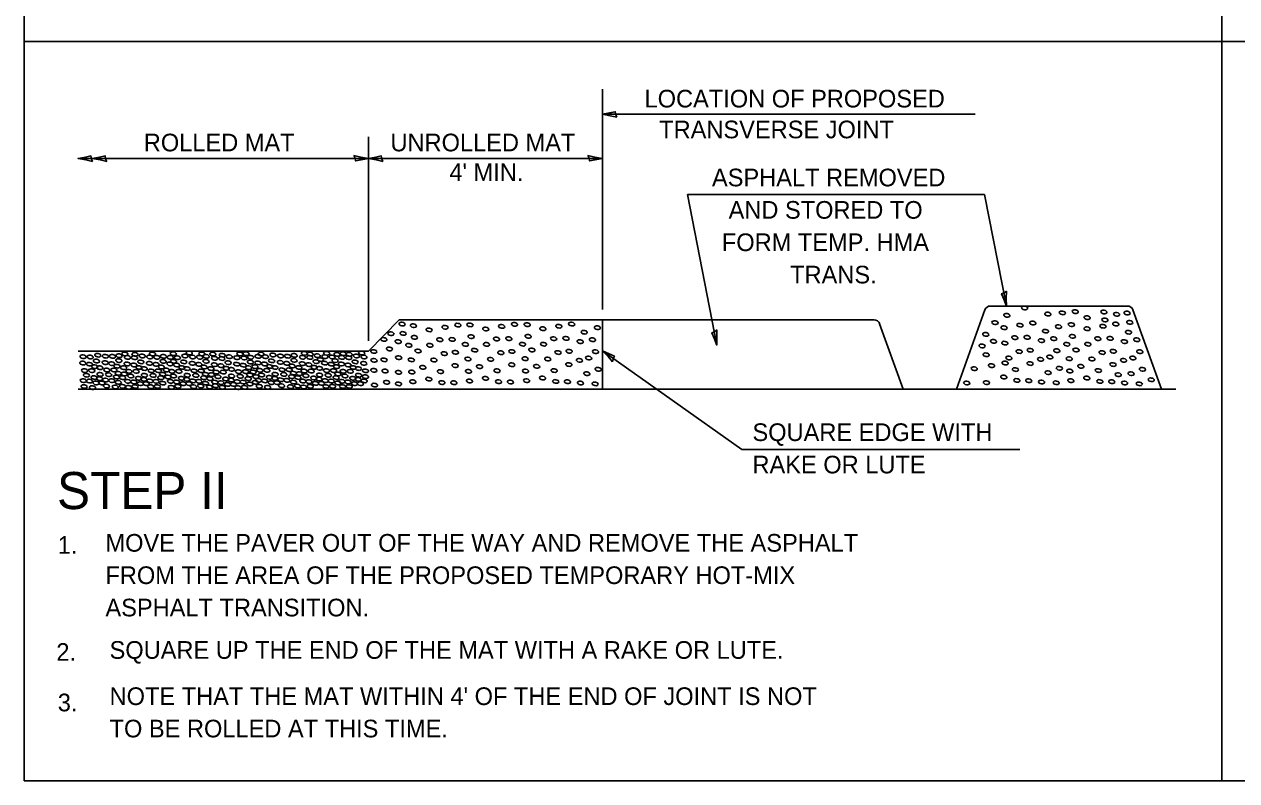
# Model space of a CAD drawing. Extents: x 458164 to 458952, y 241689 to 242189.
# Drawn here: x 458164.2 to 458556.9, y 241689.3 to 241934.1 of the extents above; entities that cross this region are included whole.
import ezdxf

# ---------------------------------------------------------------- set-up
doc = ezdxf.new("R2010")
doc.units = 0
for name, color, linetype in [('Level 35', 7, 'Continuous'), ('Level 59', 7, 'Continuous'), ('Level 60', 7, 'Continuous')]:
    doc.layers.add(name, color=color, linetype=linetype)

msp = doc.modelspace()

# ---------------------------------------------------------------- linework, layer by layer
at = {"layer": 'Level 35'}
for p, q in [((458164.18, 241689.28), (458164.18, 242189.28)), ((458951.68, 241689.28), (458164.18, 241689.28))]:
    msp.add_line(p, q, dxfattribs=at)
at = {"layer": 'Level 59'}
for p, q in [((458552.05, 241689.28), (458552.05, 242157.46)), ((458164.18, 241928.57), (458951.68, 241928.57)), ((458351.44, 241841.8), (458351.44, 241913.08)), ((458351.42, 241905.02), (458472.19, 241905.02)), ((458275.65, 241831.69), (458275.65, 241897.68)), ((458275.65, 241831.69), (458275.65, 241894.04)), ((458181.62, 241890.7), (458275.65, 241890.7)), ((458275.65, 241890.7), (458351.44, 241890.7)), ((458378.94, 241879.08), (458475.21, 241879.08)), ((458378.94, 241879.08), (458388.47, 241830.32)), ((458475.21, 241879.08), (458482.28, 241842.94)), ((458396.58, 241796.53), (458351.44, 241828.44)), ((458396.58, 241796.53), (458486.65, 241796.53))]:
    msp.add_line(p, q, dxfattribs=at)
for points in [[(458164.18, 242189.28), (458951.68, 242189.28), (458951.68, 241689.28), (458164.18, 241689.28)], [(458356.12, 241904.02), (458355.74, 241904.93), (458355.59, 241905.81), (458353.77, 241905.43), (458351.42, 241905.02), (458353.93, 241904.55)], [(458186.32, 241889.71), (458185.94, 241890.62), (458185.79, 241891.5), (458183.97, 241891.12), (458181.62, 241890.7), (458184.13, 241890.24)], [(458190.92, 241889.71), (458190.53, 241890.62), (458190.39, 241891.5), (458188.57, 241891.12), (458186.22, 241890.7), (458188.72, 241890.24)], [(458270.95, 241891.7), (458271.33, 241890.78), (458271.48, 241889.91), (458273.3, 241890.29), (458275.65, 241890.7), (458273.14, 241891.17)], [(458280.35, 241889.71), (458279.97, 241890.62), (458279.82, 241891.5), (458278, 241891.12), (458275.65, 241890.7), (458278.16, 241890.24)], [(458346.74, 241891.7), (458347.13, 241890.78), (458347.27, 241889.91), (458349.09, 241890.29), (458351.44, 241890.7), (458348.94, 241891.17)], [(458482.33, 241847.8), (458481.52, 241847.24), (458480.7, 241846.93), (458481.42, 241845.19), (458482.28, 241842.94), (458482.24, 241845.52)], [(458388.53, 241835.19), (458387.71, 241834.63), (458386.89, 241834.31), (458387.62, 241832.58), (458388.47, 241830.32), (458388.44, 241832.9)], [(458354.74, 241824.9), (458354.94, 241825.87), (458355.31, 241826.67), (458353.6, 241827.41), (458351.44, 241828.44), (458353.24, 241826.61)]]:
    msp.add_lwpolyline(points, close=True, dxfattribs=at)
at = {"layer": 'Level 60'}
for p, q in [((458521.46, 241842.94), (458477.08, 241842.94)), ((458275.65, 241828.36), (458285.62, 241838.46)), ((458285.62, 241838.46), (458351.44, 241838.46)), ((458351.44, 241838.46), (458351.44, 241815.98)), ((458351.44, 241838.46), (458439.46, 241838.46)), ((458475.31, 241841.68), (458466.07, 241815.98)), ((458523.22, 241841.68), (458532.46, 241815.98)), ((458441.22, 241837.21), (458448.85, 241815.98)), ((458181.62, 241828.36), (458275.65, 241828.36)), ((458181.62, 241815.98), (458537.16, 241815.98)), ((458537.16, 241815.98), (458532.46, 241815.98))]:
    msp.add_line(p, q, dxfattribs=at)
for centre, start_param, end_param in [((458477.08, 241841.03), 0, 1.221736), ((458521.46, 241841.03), 5.061449, 6.283185), ((458439.46, 241836.56), 5.061446, 6.283185)]:
    msp.add_ellipse(centre, major_axis=(0, 1.91), ratio=0.987106, start_param=start_param, end_param=end_param, dxfattribs=at)
for centre in [(458488.18, 241842.34), (458504.56, 241841.13), (458478.57, 241837.57), (458482.41, 241839.92), (458490.83, 241837.42), (458495.68, 241840.32), (458500.39, 241840.73), (458508.41, 241839.18), (458513.85, 241840.99), (458514.18, 241838.44), (458517.96, 241840.26), (458521.35, 241840.66), (458522.21, 241837.64), (458282.95, 241833.97), (458286.54, 241837.09), (458286.87, 241834.05), (458290.21, 241836.58), (458295.29, 241835.23), (458300.46, 241836.08), (458304.63, 241836.75), (458308.54, 241836.84), (458313.63, 241835.49), (458318.8, 241836.33), (458322.97, 241837.01), (458327.05, 241836.92), (458332.13, 241835.57), (458337.3, 241836.41), (458341.47, 241837.09), (458345.56, 241834.47), (458349.81, 241835.91), (458475.58, 241833.74), (458481.5, 241835.9), (458486.67, 241836.74), (458494.92, 241834.8), (458499.17, 241836.24), (458503.3, 241836.92), (458508.38, 241835.57), (458513.55, 241836.41), (458517.72, 241837.09), (458521.81, 241834.47), (458280.62, 241832.11), (458285.29, 241831.43), (458288.71, 241830.25), (458290.54, 241832.78), (458295.54, 241830.25), (458298.79, 241832.02), (458302.79, 241832.11), (458307.04, 241830.5), (458308.88, 241833.04), (458313.88, 241830.5), (458317.13, 241832.28), (458321.13, 241832.36), (458325.55, 241830.59), (458327.38, 241833.12), (458332.38, 241830.59), (458335.64, 241832.36), (458339.64, 241832.45), (458344.22, 241831.43), (458348.22, 241832.02), (458474.39, 241830.04), (458478.1, 241831.52), (458481.75, 241830.92), (458485, 241832.69), (458489, 241832.78), (458493.59, 241831.76), (458497.59, 241832.35), (458501.8, 241830.59), (458503.63, 241833.12), (458508.63, 241830.59), (458511.88, 241832.36), (458515.89, 241832.45), (458520.47, 241831.43), (458524.47, 241832.02), (458183.23, 241826.53), (458185.53, 241826.45), (458187.99, 241827.03), (458190.45, 241826.7), (458192.75, 241826.62), (458194.89, 241826.87), (458196.78, 241827.45), (458197.6, 241826.29), (458199.9, 241826.2), (458200.06, 241827.28), (458202.36, 241826.78), (458204.82, 241826.45), (458205.73, 241827.45), (458207.12, 241826.37), (458209.26, 241826.62), (458211.47, 241826.29), (458212.46, 241827.53), (458213.77, 241826.2), (458216.23, 241826.78), (458217.63, 241827.7), (458218.7, 241826.45), (458221, 241826.37), (458221.73, 241827.45), (458223.13, 241826.62), (458225.27, 241827.37), (458225.84, 241826.04), (458228.14, 241825.95), (458228.31, 241827.03), (458230.6, 241826.53), (458233.07, 241826.2), (458234.05, 241827.45), (458235.37, 241826.12), (458236.02, 241827.53), (458237.5, 241826.37), (458239.96, 241826.62), (458240.87, 241827.37), (458242.26, 241826.53), (458244.72, 241827.12), (458247.19, 241826.78), (458249.49, 241826.7), (458251.54, 241825.37), (458251.62, 241826.95), (458254.33, 241826.37), (458254.91, 241827.62), (458256.63, 241826.29), (458256.8, 241827.37), (458259.09, 241826.87), (458260.08, 241825.62), (458261.56, 241826.53), (458262.13, 241827.62), (458263.86, 241826.45), (458265.5, 241827.28), (458266.98, 241826.29), (458267.47, 241827.53), (458269.27, 241826.2), (458269.44, 241827.28), (458271.74, 241826.78), (458273.46, 241827.7), (458274.2, 241826.45), (458277.37, 241828.22), (458277.45, 241825.35), (458280.7, 241825.52), (458282.45, 241829.07), (458285.45, 241826.2), (458289.54, 241825.52), (458291.71, 241828.39), (458296.87, 241825.44), (458300.21, 241827.55), (458303.79, 241827.97), (458307.88, 241825.78), (458310.05, 241828.65), (458315.21, 241825.69), (458318.55, 241827.8), (458322.13, 241828.22), (458326.38, 241825.86), (458328.55, 241828.73), (458333.72, 241825.77), (458337.05, 241827.89), (458340.64, 241828.31), (458343.97, 241825.35), (458346.97, 241826.11), (458349.22, 241828.14), (458475.71, 241827.15), (458483.08, 241826.1), (458486.42, 241828.21), (458490, 241828.64), (458493.34, 241825.68), (458496.34, 241826.44), (458498.59, 241828.47), (458502.63, 241825.86), (458504.8, 241828.73), (458509.97, 241825.77), (458513.3, 241827.89), (458516.89, 241828.31), (458520.22, 241825.35), (458523.22, 241826.11), (458525.47, 241828.14), (458183.15, 241824.46), (458183.72, 241822.04), (458185.28, 241824.12), (458186.02, 241822.04), (458187, 241823.29), (458187.58, 241825.12), (458188.65, 241822.96), (458190.37, 241824.62), (458190.95, 241822.21), (458192.51, 241824.29), (458193.25, 241822.21), (458194.23, 241823.46), (458194.81, 241825.29), (458196.37, 241822.96), (458197.51, 241824.21), (458198.09, 241821.79), (458199.65, 241823.87), (458200.39, 241821.79), (458201.37, 241823.04), (458201.95, 241824.87), (458203.02, 241822.71), (458204.74, 241824.37), (458205.31, 241821.96), (458206.87, 241824.04), (458207.61, 241821.96), (458208.6, 241823.21), (458209.17, 241825.04), (458210.24, 241822.21), (458211.39, 241824.21), (458211.97, 241821.79), (458212.54, 241825.04), (458213.53, 241823.87), (458214.26, 241821.79), (458215.25, 241823.04), (458215.82, 241824.87), (458216.89, 241822.71), (458218.62, 241824.37), (458219.19, 241821.96), (458220.75, 241824.04), (458221.49, 241821.96), (458222.47, 241823.21), (458223.05, 241825.04), (458224.61, 241822.71), (458225.76, 241823.96), (458226.33, 241821.54), (458227.89, 241823.62), (458228.63, 241821.54), (458229.62, 241822.79), (458230.19, 241824.62), (458231.26, 241822.46), (458232.98, 241824.12), (458233.56, 241821.71), (458235.12, 241823.79), (458235.86, 241821.71), (458236.84, 241822.96), (458237.42, 241824.79), (458238.32, 241821.63), (458238.9, 241823.29), (458239.88, 241824.54), (458240.46, 241822.13), (458242.02, 241824.21), (458242.75, 241822.13), (458243.74, 241823.37), (458244.31, 241825.2), (458245.38, 241823.04), (458247.11, 241824.7), (458247.68, 241822.29), (458249.24, 241824.37), (458249.98, 241822.29), (458250.96, 241823.54), (458253.1, 241823.04), (458254.25, 241824.29), (458254.82, 241821.88), (458256.38, 241823.96), (458257.12, 241821.88), (458258.11, 241823.12), (458258.68, 241824.95), (458259.75, 241822.79), (458261.47, 241824.45), (458262.05, 241822.04), (458263.61, 241824.12), (458264.35, 241822.04), (458264.84, 241825.29), (458265.33, 241823.29), (458266.89, 241824.21), (458267.47, 241821.79), (458269.03, 241823.87), (458269.77, 241821.79), (458270.75, 241823.04), (458271.33, 241824.87), (458272.39, 241822.71), (458274.12, 241824.37), (458274.69, 241821.96), (458277.37, 241822.14), (458281.04, 241821.89), (458285.37, 241821.47), (458289.71, 241821.55), (458293.29, 241823.07), (458298.96, 241821.72), (458303.71, 241823.66), (458308.04, 241821.81), (458311.63, 241823.33), (458317.3, 241821.98), (458322.05, 241823.92), (458326.55, 241821.89), (458330.13, 241823.41), (458335.8, 241822.06), (458340.55, 241824), (458350.06, 241822.48), (458471.87, 241822.65), (458477.44, 241823.66), (458481.88, 241824.47), (458485.17, 241822.39), (458489.92, 241824.33), (458499.42, 241822.81), (458502.8, 241821.89), (458506.38, 241823.41), (458512.05, 241822.06), (458516.8, 241824), (458526.31, 241822.48), (458183.31, 241818.8), (458184.3, 241820.55), (458185.28, 241818.63), (458186.84, 241819.8), (458187.42, 241818.05), (458188.56, 241819.46), (458188.73, 241820.8), (458189.3, 241818.05), (458190.54, 241818.97), (458191.52, 241820.71), (458192.51, 241818.8), (458194.07, 241819.96), (458194.64, 241821.13), (458194.64, 241818.22), (458196.04, 241819.71), (458196.53, 241820.96), (458197.68, 241818.55), (458198.66, 241820.3), (458199.65, 241818.38), (458201.21, 241819.55), (458201.78, 241817.8), (458202.93, 241819.22), (458203.1, 241820.55), (458203.67, 241817.8), (458204.9, 241818.72), (458205.89, 241820.46), (458206.87, 241818.55), (458208.43, 241819.71), (458209.01, 241820.88), (458209.01, 241817.97), (458210.73, 241819.96), (458211.55, 241818.55), (458212.54, 241820.3), (458213.53, 241818.38), (458215.09, 241819.55), (458215.66, 241817.8), (458216.81, 241819.22), (458216.97, 241820.55), (458217.55, 241817.8), (458218.78, 241818.72), (458219.77, 241820.46), (458220.75, 241818.55), (458222.31, 241819.71), (458222.88, 241820.88), (458222.89, 241817.97), (458224.28, 241819.46), (458224.77, 241820.71), (458225.92, 241818.3), (458226.91, 241820.05), (458227.89, 241818.13), (458229.45, 241819.3), (458230.03, 241817.55), (458231.18, 241818.97), (458231.34, 241820.3), (458231.92, 241817.55), (458233.15, 241818.47), (458234.13, 241820.21), (458235.12, 241818.3), (458236.68, 241819.46), (458237.25, 241820.63), (458237.25, 241817.72), (458239.06, 241818.22), (458239.22, 241820.05), (458240.04, 241818.88), (458241.03, 241820.63), (458242.02, 241818.72), (458243.58, 241819.88), (458244.15, 241818.13), (458245.3, 241819.55), (458245.46, 241820.88), (458246.04, 241818.13), (458247.27, 241819.05), (458248.26, 241820.79), (458249.24, 241818.88), (458250.8, 241820.05), (458251.37, 241821.21), (458251.38, 241818.3), (458252.77, 241819.8), (458253.26, 241821.04), (458254.41, 241818.63), (458255.4, 241820.38), (458256.38, 241818.47), (458257.94, 241819.63), (458258.52, 241817.88), (458259.67, 241819.3), (458259.83, 241820.63), (458260.41, 241817.88), (458261.64, 241818.8), (458262.62, 241820.54), (458263.61, 241818.63), (458265.17, 241819.8), (458265.74, 241820.96), (458265.74, 241818.05), (458267.06, 241818.55), (458268.04, 241820.3), (458269.03, 241818.38), (458270.59, 241819.55), (458271.16, 241817.8), (458272.31, 241819.22), (458272.48, 241820.55), (458273.05, 241817.8), (458274.28, 241818.72), (458274.69, 241820.05), (458281.54, 241818.26), (458285.37, 241817.75), (458290.04, 241818.43), (458295.21, 241819.27), (458299.46, 241818.17), (458303.29, 241818.09), (458308.38, 241818.68), (458313.55, 241819.53), (458317.8, 241818.43), (458321.63, 241818.34), (458326.88, 241818.77), (458332.05, 241819.61), (458336.3, 241818.51), (458340.14, 241818.43), (458344.31, 241818.01), (458346.39, 241821.05), (458349.06, 241817.75), (458469.41, 241818.02), (458475.78, 241818.15), (458481.42, 241819.94), (458485.67, 241818.84), (458489.5, 241818.76), (458493.67, 241818.33), (458495.75, 241821.37), (458498.42, 241818.08), (458503.13, 241818.77), (458508.3, 241819.61), (458512.55, 241818.51), (458516.39, 241818.43), (458518.5, 241820.7), (458520.55, 241818.01), (458522.64, 241821.05), (458525.31, 241817.75), (458529.19, 241819.06), (458183.56, 241816.89), (458186.27, 241816.55), (458190.78, 241817.05), (458193.66, 241816.72), (458195.96, 241816.97), (458197.93, 241816.64), (458200.06, 241816.89), (458205.15, 241816.8), (458207.29, 241816.89), (458211.8, 241816.64), (458213.94, 241816.97), (458219.03, 241816.8), (458221.32, 241817.05), (458224.2, 241816.72), (458226.09, 241817.13), (458228.31, 241816.64), (458233.4, 241816.55), (458235.53, 241816.64), (458240.29, 241816.97), (458243, 241816.64), (458247.52, 241817.13), (458250.39, 241816.8), (458252.69, 241817.05), (458254.66, 241816.72), (458256.8, 241816.97), (458261.89, 241816.89), (458264.02, 241816.97), (458267.3, 241816.89), (458269.44, 241816.89), (458277.62, 241817.33)]:
    msp.add_ellipse(centre, major_axis=(-0.983, 0.145), ratio=0.591315, dxfattribs=at)

# ---------------------------------------------------------------- texts
at = {"layer": 'Level 59'}
for s, height, p in [('LOCATION OF PROPOSED', 5.7155, (458365.08, 241907.21)), ('TRANSVERSE JOINT', 5.7155, (458369.82, 241897.23)), ('ROLLED MAT', 5.715, (458202.9, 241893)), ('UNROLLED MAT', 5.7155, (458282.79, 241893.01)), ("4' MIN.", 5.715, (458301.86, 241883.37)), ('ASPHALT REMOVED', 5.7155, (458386.91, 241881.68)), ('AND STORED TO', 5.7155, (458392.3, 241871.2)), ('FORM TEMP. HMA', 5.7155, (458390.12, 241860.72)), ('TRANS.', 5.715, (458412.23, 241850.25)), ('SQUARE EDGE WITH', 5.7155, (458400.03, 241799.24)), ('RAKE OR LUTE', 5.7155, (458400.03, 241788.76)), ('STEP II', 12, (458174.79, 241777.21)), ('1.', 5.715, (458175.04, 241762.75)), ('MOVE THE PAVER OUT OF THE WAY AND REMOVE THE ASPHALT', 5.7155, (458190.48, 241763.43)), ('FROM THE AREA OF THE PROPOSED TEMPORARY HOT-MIX', 5.7155, (458190.48, 241752.95)), ('ASPHALT TRANSITION.', 5.7155, (458190.48, 241742.48)), ('2.', 5.715, (458174.58, 241728.1)), ('SQUARE UP THE END OF THE MAT WITH A RAKE OR LUTE.', 5.7155, (458191.82, 241728.75)), ('3.', 5.715, (458175.04, 241711.75)), ("NOTE THAT THE MAT WITHIN 4' OF THE END OF JOINT IS NOT", 5.7155, (458191.82, 241713.79)), ('TO BE ROLLED AT THIS TIME.', 5.7155, (458191.82, 241703.31))]:
    msp.add_text(s, height=height, dxfattribs=at).set_placement(p)

doc.saveas('drawing.dxf')
